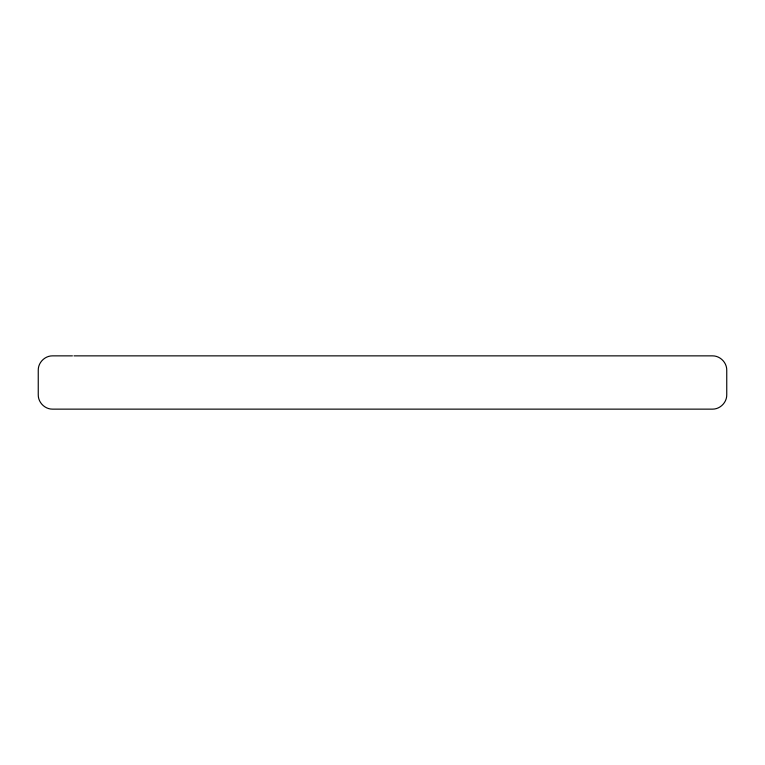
<?xml version="1.0" encoding="UTF-8"?>
<svg xmlns="http://www.w3.org/2000/svg" width="765" height="765" viewBox="0 0 765 765"><rect width="100%" height="100%" fill="white"/><g stroke="black" fill="none" stroke-linecap="round" stroke-linejoin="round"><path stroke-width="1.15" d="M72.417 355.859L52.594 355.859C44.925 355.715 38.107 362.534 38.25 370.203L38.25 394.797C38.107 402.466 44.925 409.285 52.594 409.141L712.406 409.141C720.075 409.285 726.893 402.466 726.75 394.797L726.75 370.203C726.893 362.534 720.075 355.715 712.406 355.859L73.966 355.859"/></g></svg>
